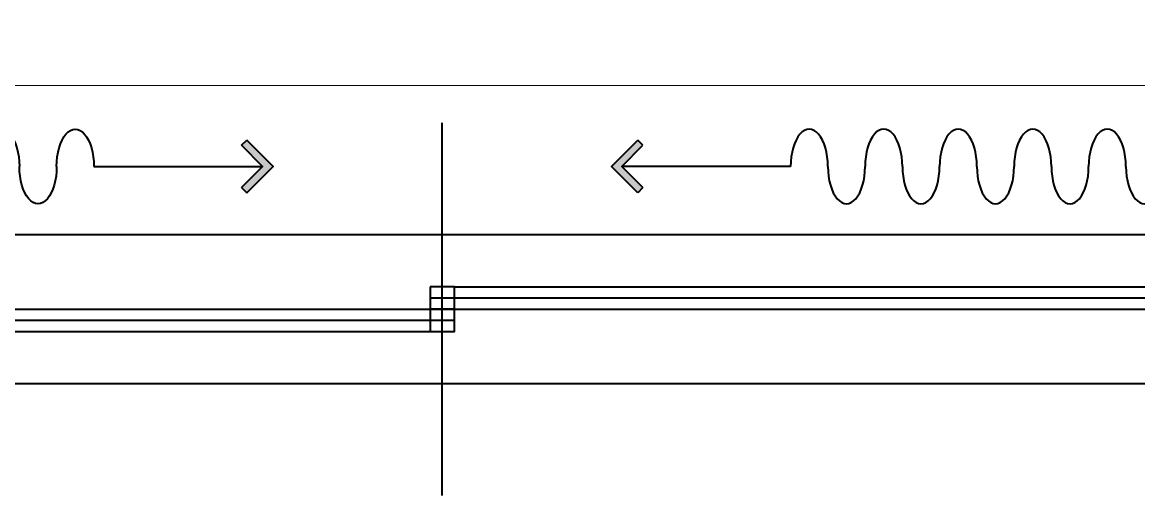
# Model space of a CAD drawing. Header units: millimetres. Extents: x -41292 to 298682, y -22072 to 33155.
# Drawn here: x -36794 to -35297, y 18583 to 19218 of the extents above; entities that cross this region are included whole.
import ezdxf

# ---------------------------------------------------------------- set-up
doc = ezdxf.new("R2010")
doc.units = ezdxf.units.MM
for name, color, linetype in [('01. F-소품', 3, 'Continuous'), ('06-FUR', 6, 'Continuous'), ('S-DIM', 7, 'Continuous'), ('도면층4', 4, 'Continuous')]:
    doc.layers.add(name, color=color, linetype=linetype)
doc.styles.add('넥슨고딕', font='@Microsoft JhengHei Light.ttf')
doc.dimstyles.new('50', dxfattribs={"dimscale": 50, "dimtxt": 2.5, "dimasz": 2.5, "dimexe": 1.25, "dimexo": 2, "dimtad": 0, "dimdec": 0, "dimtxsty": '넥슨고딕', "dimblk": 'DOTSMALL', "dimcen": 2.5, "dimclrd": 1, "dimclre": 1, "dimclrt": 2, "dimadec": 0, "dimazin": 0, "dimtfac": 1, "dimtdec": 0, "dimtix": 1, "dimtmove": 0, "dimatfit": 3, "dimldrblk": 'DOTSMALL', "dimfxl": 1.25, "dimarcsym": 0})

# ---------------------------------------------------------------- blocks, each defined once
blk = doc.blocks.new('FFSFDF')
at = {"layer": '01. F-소품'}
blk.add_hatch(color=8, dxfattribs=at).paths.add_polyline_path([(1567672.9, 1746751.1), (1567679.9, 1746744.1), (1567715.3, 1746779.4), (1567679.9, 1746814.8), (1567672.9, 1746807.7), (1567701.2, 1746779.4)])
at = {"layer": '01. F-소품', "color": 8}
for p, q in [((1567672.9, 1746807.7), (1567679.9, 1746814.8)), ((1567474.8, 1746779.4), (1567701.2, 1746779.4)), ((1567672.9, 1746751.1), (1567679.9, 1746744.1))]:
    blk.add_line(p, q, dxfattribs=at)
for points in [[(1567672.9, 1746807.7), (1567701.2, 1746779.4), (1567672.9, 1746751.1)], [(1567679.9, 1746814.8), (1567715.3, 1746779.4), (1567679.9, 1746744.1)]]:
    blk.add_lwpolyline(points, dxfattribs=at)
for centre, start_param, end_param in [((1566799.8, 1746779.4), 1.570796, 4.712389), ((1566899.8, 1746779.4), 1.570796, 4.712389), ((1566999.8, 1746779.4), 1.570796, 4.712389), ((1567099.8, 1746779.4), 1.570796, 4.712389), ((1567199.8, 1746779.4), 1.570796, 4.712389), ((1567299.8, 1746779.4), 1.570796, 4.712389), ((1567399.8, 1746779.4), 1.570796, 4.712389), ((1566749.8, 1746779.4), 6.283185, 7.853982), ((1566849.8, 1746779.4), 4.712389, 7.853982), ((1566949.8, 1746779.4), 4.712389, 7.853982), ((1567049.8, 1746779.4), 4.712389, 7.853982), ((1567149.8, 1746779.4), 4.712389, 7.853982), ((1567249.8, 1746779.4), 4.712389, 7.853982), ((1567349.8, 1746779.4), 4.712389, 7.853982), ((1567449.8, 1746779.4), 4.712389, 7.853982)]:
    blk.add_ellipse(centre, major_axis=(0, -50), ratio=0.5, start_param=start_param, end_param=end_param, dxfattribs=at)
blk = doc.blocks.new('_DotSmall')
at = {"color": 0, "linetype": 'ByBlock', "const_width": 0.5}
blk.add_lwpolyline([(-0.0625, 0, 1), (0.0625, 0, 1)], format="xyb", close=True, dxfattribs=at)
blk = doc.blocks.new('*D121')
at = {"layer": 'Defpoints', "color": 0, "transparency": 16777216}
for p in [(-35363.1, 19938.4), (-35363.1, 18933.4), (-35201.4, 18933.4)]:
    blk.add_point(p, dxfattribs=at)
at = {"layer": 'S-DIM', "color": 1, "lineweight": -2, "transparency": 16777216}
for p, q in [((-35263.1, 19938.4), (-35138.9, 19938.4)), ((-35201.4, 19938.4), (-35201.4, 19627.2)), ((-35201.4, 18933.4), (-35201.4, 19244.6)), ((-35263.1, 18933.4), (-35138.9, 18933.4))]:
    blk.add_line(p, q, dxfattribs=at)
at = {"layer": 'S-DIM', "color": 1, "lineweight": -2, "transparency": 16777216, "xscale": 125, "yscale": 125, "zscale": 125}
for p, rotation in [((-35201.4, 19938.4), 90), ((-35201.4, 18933.4), 270)]:
    blk.add_blockref('_DotSmall', p, dxfattribs=dict(at, rotation=rotation))
at = {"layer": 'S-DIM', "color": 2, "transparency": 16777216, "insert": (-35201.4, 19435.9), "char_height": 125, "attachment_point": 5, "rotation": 90, "style": '넥슨고딕'}
blk.add_mtext('1005', dxfattribs=at)
blk = doc.blocks.new('sheisdxse')
at = {"layer": '도면층4'}
for p, q in [((336528.1, -37638.9), (336528.1, -37138.9)), ((335335.6, -37288.9), (337720.6, -37288.9)), ((336544.4, -37358.9), (337630.6, -37358.9)), ((337630.6, -37373.9), (336511.9, -37373.9)), ((335425.6, -37388.9), (336511.9, -37388.9)), ((336511.9, -37388.9), (337630.6, -37388.9)), ((336544.4, -37403.9), (335425.6, -37403.9)), ((335425.6, -37418.9), (336511.9, -37418.9)), ((337720.6, -37488.9), (335335.6, -37488.9))]:
    blk.add_line(p, q, dxfattribs=at)
for points in [[(336511.9, -37358.9), (336511.9, -37388.9), (336544.4, -37388.9), (336544.4, -37358.9)], [(336511.9, -37388.9), (336511.9, -37418.9), (336544.4, -37418.9), (336544.4, -37388.9)]]:
    blk.add_lwpolyline(points, close=True, dxfattribs=at)

msp = doc.modelspace()

# ---------------------------------------------------------------- linework, layer by layer
at = {"color": 8, "const_width": 1}
msp.add_lwpolyline([(-35038.14, 18933.42), (-35038.14, 19133.42), (-37423.14, 19133.42)], dxfattribs=at)
at = {"layer": '06-FUR'}
msp.add_lwpolyline([(-36823.14, 20088.42), (-35363.14, 20088.42), (-35363.14, 19938.42), (-35038.14, 19938.42), (-35038.14, 18933.42), (-37423.14, 18933.42), (-37423.14, 19938.42), (-36823.14, 19938.42), (-36823.14, 20088.42)], dxfattribs=at)

# ---------------------------------------------------------------- block references
at = {"color": 8, "xscale": -1, "rotation": 180}
msp.add_blockref('FFSFDF', (-1604172.91, 1765804.35), dxfattribs=at)
at = {"color": 8, "rotation": 180}
msp.add_blockref('FFSFDF', (1531711.62, 1765804.35), dxfattribs=at)

# ---------------------------------------------------------------- dimensions: what is measured, and where the dimension line sits
at = {"layer": 'S-DIM'}
dim = msp.add_linear_dim(base=(-35201.37, 18933.42), p1=(-35363.14, 19938.42), p2=(-35363.14, 18933.42), angle=90, dimstyle='50', dxfattribs=at)
dim.commit()
dim.dimension.update_dxf_attribs({"geometry": '*D121', "text_midpoint": (-35201.37, 19435.92)})

# ---------------------------------------------------------------- next in the draw order: block references
msp.add_blockref('sheisdxse', (-372758.77, 56222.34))

doc.saveas('drawing.dxf')
